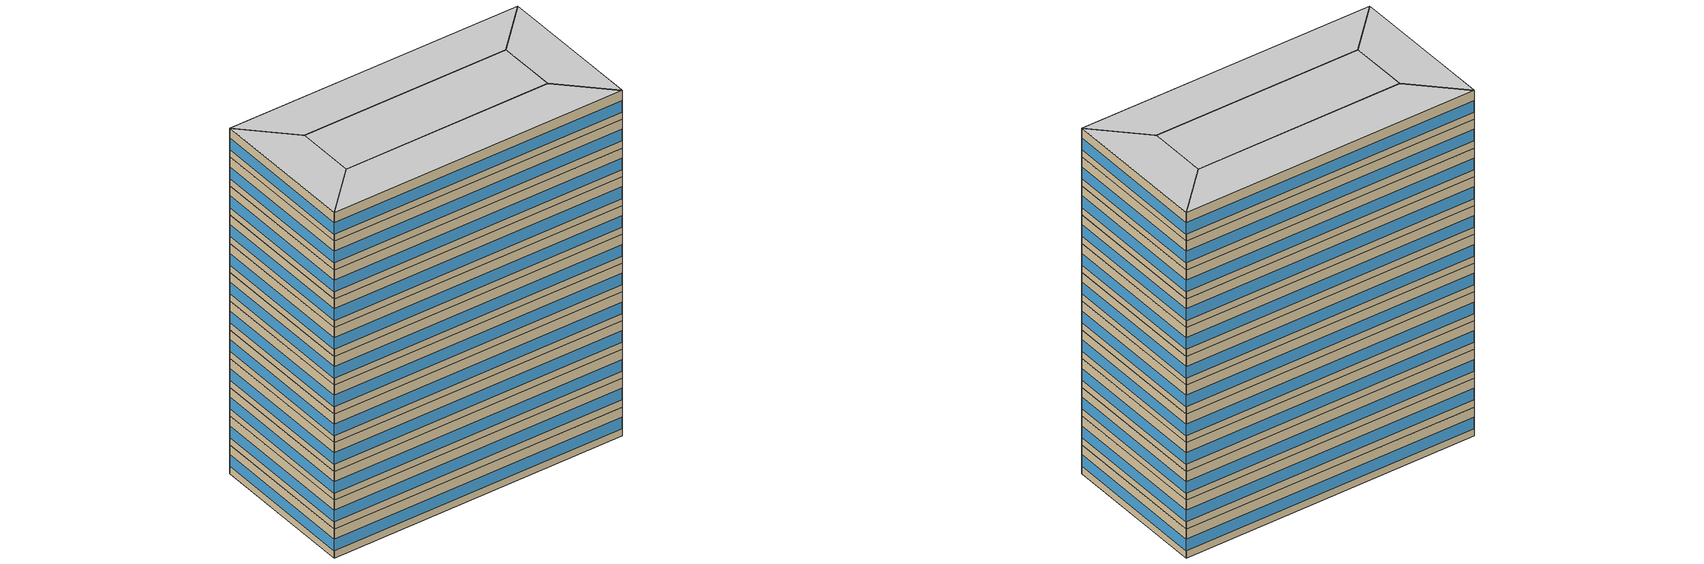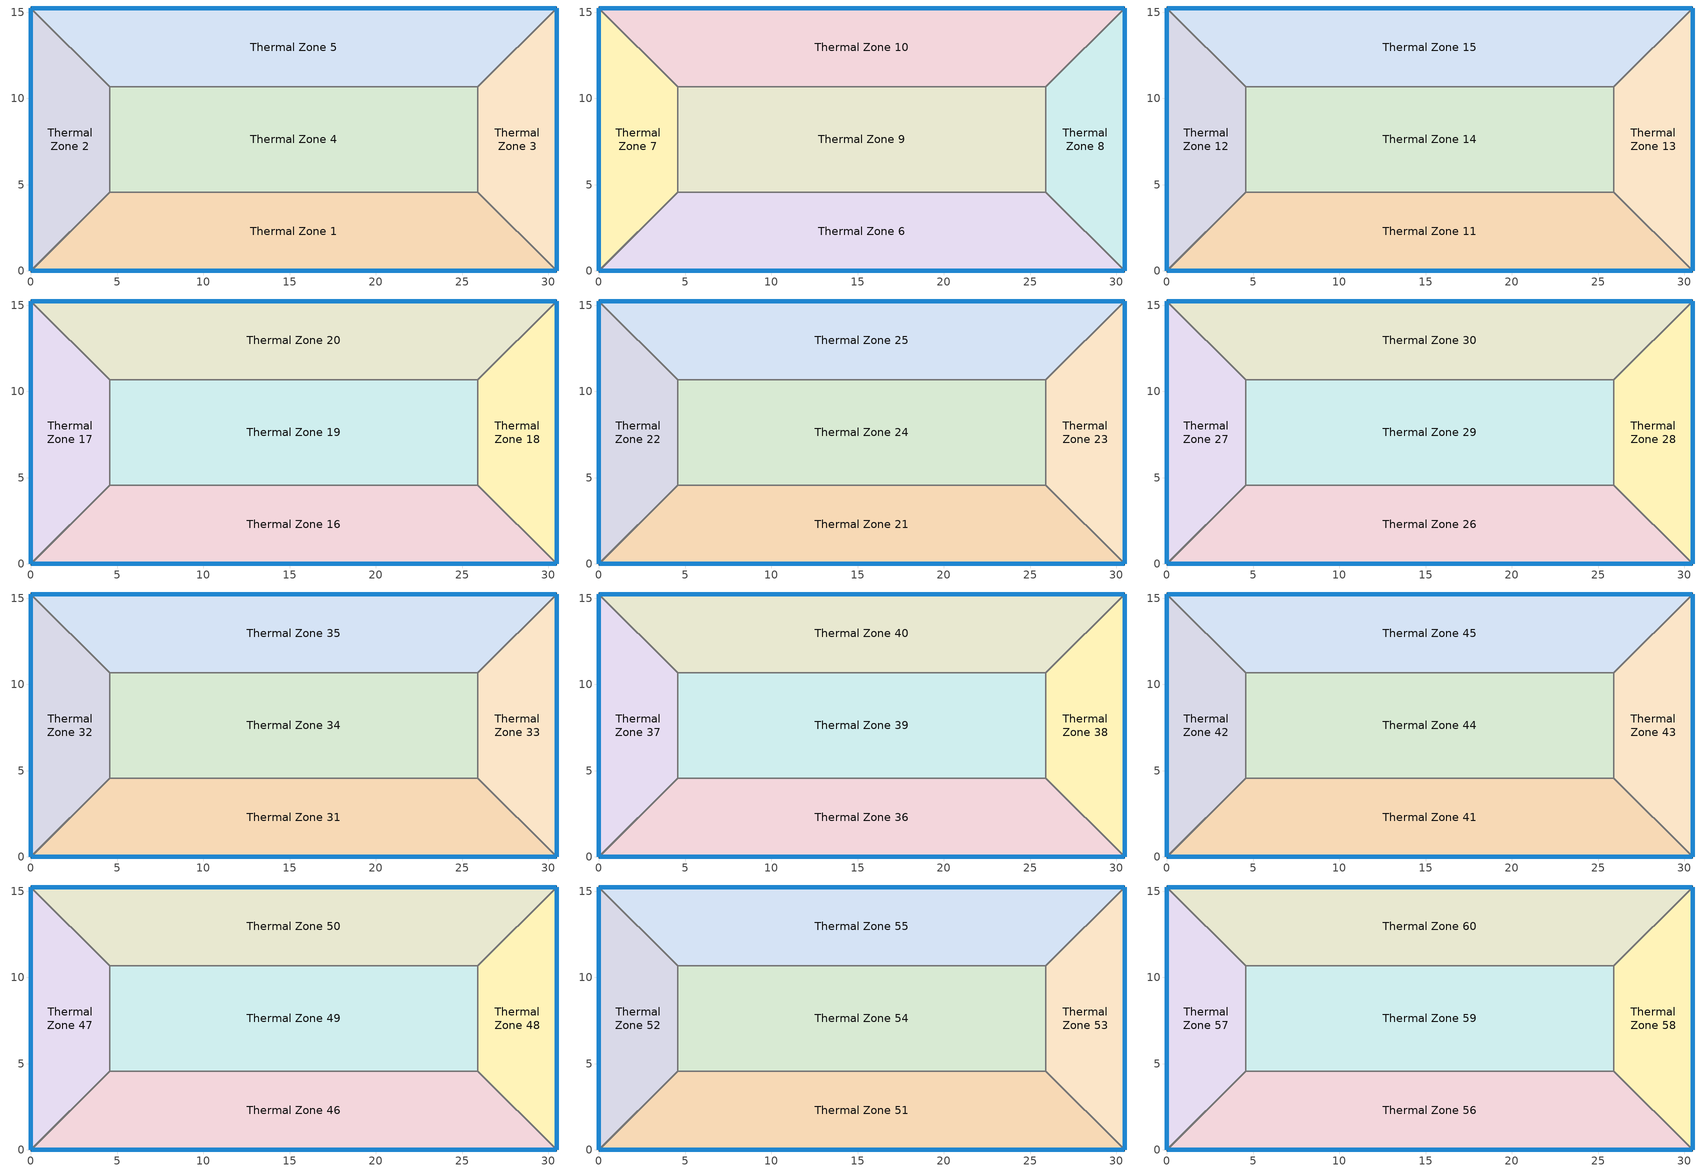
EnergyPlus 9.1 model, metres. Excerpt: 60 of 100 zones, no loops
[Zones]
Thermal Zone 1
 floor ground (ExtSlabCarpet 4in ClimateZone 1-8): 25.91,4.57 30.48,0 0,0 4.57,4.57 z0
 wall outside (ASHRAE 90.1-2010 ExtWall Mass ClimateZone 5): 0,0 30.48,0 z0:3.05
 wall to Thermal Zone 2 (Interior Wall): 4.57,4.57 0,0 z0:3.05
 wall to Thermal Zone 4 (Interior Wall): 25.91,4.57 4.57,4.57 z0:3.05
 wall to Thermal Zone 3 (Interior Wall): 30.48,0 25.91,4.57 z0:3.05
 window (ASHRAE 90.1-2010 ExtWindow Metal ClimateZone 4-6): 0.03,0 30.45,0 z0.76:1.98
Thermal Zone 2
 floor ground (ExtSlabCarpet 4in ClimateZone 1-8): 0,15.24 4.57,10.67 4.57,4.57 0,0 z0
 wall outside (ASHRAE 90.1-2010 ExtWall Mass ClimateZone 5): 0,15.24 0,0 z0:3.05
 wall to Thermal Zone 5 (Interior Wall): 4.57,10.67 0,15.24 z0:3.05
 wall to Thermal Zone 4 (Interior Wall): 4.57,4.57 4.57,10.67 z0:3.05
 window (ASHRAE 90.1-2010 ExtWindow Metal ClimateZone 4-6): 0,15.21 0,0.03 z0.76:1.98
Thermal Zone 3
 floor ground (ExtSlabCarpet 4in ClimateZone 1-8): 30.48,15.24 30.48,0 25.91,4.57 25.91,10.67 z0
 wall outside (ASHRAE 90.1-2010 ExtWall Mass ClimateZone 5): 30.48,0 30.48,15.24 z0:3.05
 wall to Thermal Zone 4 (Interior Wall): 25.91,10.67 25.91,4.57 z0:3.05
 wall to Thermal Zone 5 (Interior Wall): 30.48,15.24 25.91,10.67 z0:3.05
 window (ASHRAE 90.1-2010 ExtWindow Metal ClimateZone 4-6): 30.48,0.03 30.48,15.21 z0.76:1.98
Thermal Zone 4
 floor ground (ExtSlabCarpet 4in ClimateZone 1-8): 25.91,10.67 25.91,4.57 4.57,4.57 4.57,10.67 z0
 wall to Thermal Zone 5 (Interior Wall): 25.91,10.67 4.57,10.67 z0:3.05
Thermal Zone 5
 floor ground (ExtSlabCarpet 4in ClimateZone 1-8): 30.48,15.24 25.91,10.67 4.57,10.67 0,15.24 z0
 wall outside (ASHRAE 90.1-2010 ExtWall Mass ClimateZone 5): 30.48,15.24 0,15.24 z0:3.05
 window (ASHRAE 90.1-2010 ExtWindow Metal ClimateZone 4-6): 30.45,15.24 0.03,15.24 z0.76:1.98
Thermal Zone 10
 floor to Thermal Zone 5 (Interior Floor): 30.48,15.24 25.91,10.67 4.57,10.67 0,15.24 z3.05
 wall outside (ASHRAE 90.1-2010 ExtWall Mass ClimateZone 5): 30.48,15.24 0,15.24 z3.05:6.1
 wall to Thermal Zone 8 (Interior Wall): 25.91,10.67 30.48,15.24 z3.05:6.1
 wall to Thermal Zone 9 (Interior Wall): 4.57,10.67 25.91,10.67 z3.05:6.1
 wall to Thermal Zone 7 (Interior Wall): 0,15.24 4.57,10.67 z3.05:6.1
 window (ASHRAE 90.1-2010 ExtWindow Metal ClimateZone 4-6): 30.45,15.24 0.03,15.24 z3.81:5.03
Thermal Zone 6
 floor to Thermal Zone 1 (Interior Floor): 25.91,4.57 30.48,0 0,0 4.57,4.57 z3.05
 wall outside (ASHRAE 90.1-2010 ExtWall Mass ClimateZone 5): 0,0 30.48,0 z3.05:6.1
 wall to Thermal Zone 7 (Interior Wall): 4.57,4.57 0,0 z3.05:6.1
 wall to Thermal Zone 9 (Interior Wall): 25.91,4.57 4.57,4.57 z3.05:6.1
 wall to Thermal Zone 8 (Interior Wall): 30.48,0 25.91,4.57 z3.05:6.1
 window (ASHRAE 90.1-2010 ExtWindow Metal ClimateZone 4-6): 0.03,0 30.45,0 z3.81:5.03
Thermal Zone 7
 floor to Thermal Zone 2 (Interior Floor): 0,15.24 4.57,10.67 4.57,4.57 0,0 z3.05
 wall outside (ASHRAE 90.1-2010 ExtWall Mass ClimateZone 5): 0,15.24 0,0 z3.05:6.1
 wall to Thermal Zone 9 (Interior Wall): 4.57,4.57 4.57,10.67 z3.05:6.1
 window (ASHRAE 90.1-2010 ExtWindow Metal ClimateZone 4-6): 0,15.21 0,0.03 z3.81:5.03
Thermal Zone 8
 floor to Thermal Zone 3 (Interior Floor): 30.48,15.24 30.48,0 25.91,4.57 25.91,10.67 z3.05
 wall outside (ASHRAE 90.1-2010 ExtWall Mass ClimateZone 5): 30.48,0 30.48,15.24 z3.05:6.1
 wall to Thermal Zone 9 (Interior Wall): 25.91,10.67 25.91,4.57 z3.05:6.1
 window (ASHRAE 90.1-2010 ExtWindow Metal ClimateZone 4-6): 30.48,0.03 30.48,15.21 z3.81:5.03
Thermal Zone 9
 floor to Thermal Zone 4 (Interior Floor): 25.91,10.67 25.91,4.57 4.57,4.57 4.57,10.67 z3.05
Thermal Zone 11
 floor to Thermal Zone 6 (Interior Floor): 25.91,4.57 30.48,0 0,0 4.57,4.57 z6.1
 wall outside (ASHRAE 90.1-2010 ExtWall Mass ClimateZone 5): 0,0 30.48,0 z6.1:9.14
 wall to Thermal Zone 12 (Interior Wall): 4.57,4.57 0,0 z6.1:9.14
 wall to Thermal Zone 14 (Interior Wall): 25.91,4.57 4.57,4.57 z6.1:9.14
 wall to Thermal Zone 13 (Interior Wall): 30.48,0 25.91,4.57 z6.1:9.14
 window (ASHRAE 90.1-2010 ExtWindow Metal ClimateZone 4-6): 0.03,0 30.45,0 z6.86:8.08
Thermal Zone 12
 floor to Thermal Zone 7 (Interior Floor): 0,15.24 4.57,10.67 4.57,4.57 0,0 z6.1
 wall outside (ASHRAE 90.1-2010 ExtWall Mass ClimateZone 5): 0,15.24 0,0 z6.1:9.14
 wall to Thermal Zone 14 (Interior Wall): 4.57,4.57 4.57,10.67 z6.1:9.14
 wall to Thermal Zone 15 (Interior Wall): 4.57,10.67 0,15.24 z6.1:9.14
 window (ASHRAE 90.1-2010 ExtWindow Metal ClimateZone 4-6): 0,15.21 0,0.03 z6.86:8.08
Thermal Zone 13
 floor to Thermal Zone 8 (Interior Floor): 30.48,15.24 30.48,0 25.91,4.57 25.91,10.67 z6.1
 wall outside (ASHRAE 90.1-2010 ExtWall Mass ClimateZone 5): 30.48,0 30.48,15.24 z6.1:9.14
 wall to Thermal Zone 14 (Interior Wall): 25.91,10.67 25.91,4.57 z6.1:9.14
 wall to Thermal Zone 15 (Interior Wall): 30.48,15.24 25.91,10.67 z6.1:9.14
 window (ASHRAE 90.1-2010 ExtWindow Metal ClimateZone 4-6): 30.48,0.03 30.48,15.21 z6.86:8.08
Thermal Zone 14
 floor to Thermal Zone 9 (Interior Floor): 25.91,10.67 25.91,4.57 4.57,4.57 4.57,10.67 z6.1
 wall to Thermal Zone 15 (Interior Wall): 25.91,10.67 4.57,10.67 z6.1:9.14
Thermal Zone 15
 floor to Thermal Zone 10 (Interior Floor): 30.48,15.24 25.91,10.67 4.57,10.67 0,15.24 z6.1
 wall outside (ASHRAE 90.1-2010 ExtWall Mass ClimateZone 5): 30.48,15.24 0,15.24 z6.1:9.14
 window (ASHRAE 90.1-2010 ExtWindow Metal ClimateZone 4-6): 30.45,15.24 0.03,15.24 z6.86:8.08
Thermal Zone 16
 floor to Thermal Zone 11 (Interior Floor): 25.91,4.57 30.48,0 0,0 4.57,4.57 z9.14
 wall outside (ASHRAE 90.1-2010 ExtWall Mass ClimateZone 5): 0,0 30.48,0 z9.14:12.19
 wall to Thermal Zone 17 (Interior Wall): 4.57,4.57 0,0 z9.14:12.19
 wall to Thermal Zone 19 (Interior Wall): 25.91,4.57 4.57,4.57 z9.14:12.19
 wall to Thermal Zone 18 (Interior Wall): 30.48,0 25.91,4.57 z9.14:12.19
 window (ASHRAE 90.1-2010 ExtWindow Metal ClimateZone 4-6): 0.03,0 30.45,0 z9.9:11.13
Thermal Zone 17
 floor to Thermal Zone 12 (Interior Floor): 0,15.24 4.57,10.67 4.57,4.57 0,0 z9.14
 wall outside (ASHRAE 90.1-2010 ExtWall Mass ClimateZone 5): 0,15.24 0,0 z9.14:12.19
 wall to Thermal Zone 20 (Interior Wall): 4.57,10.67 0,15.24 z9.14:12.19
 wall to Thermal Zone 19 (Interior Wall): 4.57,4.57 4.57,10.67 z9.14:12.19
 window (ASHRAE 90.1-2010 ExtWindow Metal ClimateZone 4-6): 0,15.21 0,0.03 z9.9:11.13
Thermal Zone 18
 floor to Thermal Zone 13 (Interior Floor): 30.48,15.24 30.48,0 25.91,4.57 25.91,10.67 z9.14
 wall outside (ASHRAE 90.1-2010 ExtWall Mass ClimateZone 5): 30.48,0 30.48,15.24 z9.14:12.19
 wall to Thermal Zone 19 (Interior Wall): 25.91,10.67 25.91,4.57 z9.14:12.19
 wall to Thermal Zone 20 (Interior Wall): 30.48,15.24 25.91,10.67 z9.14:12.19
 window (ASHRAE 90.1-2010 ExtWindow Metal ClimateZone 4-6): 30.48,0.03 30.48,15.21 z9.9:11.13
Thermal Zone 19
 floor to Thermal Zone 14 (Interior Floor): 25.91,10.67 25.91,4.57 4.57,4.57 4.57,10.67 z9.14
 wall to Thermal Zone 20 (Interior Wall): 25.91,10.67 4.57,10.67 z9.14:12.19
Thermal Zone 20
 floor to Thermal Zone 15 (Interior Floor): 30.48,15.24 25.91,10.67 4.57,10.67 0,15.24 z9.14
 wall outside (ASHRAE 90.1-2010 ExtWall Mass ClimateZone 5): 30.48,15.24 0,15.24 z9.14:12.19
 window (ASHRAE 90.1-2010 ExtWindow Metal ClimateZone 4-6): 30.45,15.24 0.03,15.24 z9.9:11.13
Thermal Zone 21
 floor to Thermal Zone 16 (Interior Floor): 25.91,4.57 30.48,0 0,0 4.57,4.57 z12.19
 wall outside (ASHRAE 90.1-2010 ExtWall Mass ClimateZone 5): 0,0 30.48,0 z12.19:15.24
 wall to Thermal Zone 22 (Interior Wall): 4.57,4.57 0,0 z12.19:15.24
 wall to Thermal Zone 24 (Interior Wall): 25.91,4.57 4.57,4.57 z12.19:15.24
 wall to Thermal Zone 23 (Interior Wall): 30.48,0 25.91,4.57 z12.19:15.24
 window (ASHRAE 90.1-2010 ExtWindow Metal ClimateZone 4-6): 0.03,0 30.45,0 z12.95:14.17
Thermal Zone 22
 floor to Thermal Zone 17 (Interior Floor): 0,15.24 4.57,10.67 4.57,4.57 0,0 z12.19
 wall outside (ASHRAE 90.1-2010 ExtWall Mass ClimateZone 5): 0,15.24 0,0 z12.19:15.24
 wall to Thermal Zone 24 (Interior Wall): 4.57,4.57 4.57,10.67 z12.19:15.24
 wall to Thermal Zone 25 (Interior Wall): 4.57,10.67 0,15.24 z12.19:15.24
 window (ASHRAE 90.1-2010 ExtWindow Metal ClimateZone 4-6): 0,15.21 0,0.03 z12.95:14.18
Thermal Zone 23
 floor to Thermal Zone 18 (Interior Floor): 30.48,15.24 30.48,0 25.91,4.57 25.91,10.67 z12.19
 wall outside (ASHRAE 90.1-2010 ExtWall Mass ClimateZone 5): 30.48,0 30.48,15.24 z12.19:15.24
 wall to Thermal Zone 24 (Interior Wall): 25.91,10.67 25.91,4.57 z12.19:15.24
 wall to Thermal Zone 25 (Interior Wall): 30.48,15.24 25.91,10.67 z12.19:15.24
 window (ASHRAE 90.1-2010 ExtWindow Metal ClimateZone 4-6): 30.48,0.03 30.48,15.21 z12.95:14.18
Thermal Zone 24
 floor to Thermal Zone 19 (Interior Floor): 25.91,10.67 25.91,4.57 4.57,4.57 4.57,10.67 z12.19
 wall to Thermal Zone 25 (Interior Wall): 25.91,10.67 4.57,10.67 z12.19:15.24
Thermal Zone 25
 floor to Thermal Zone 20 (Interior Floor): 30.48,15.24 25.91,10.67 4.57,10.67 0,15.24 z12.19
 wall outside (ASHRAE 90.1-2010 ExtWall Mass ClimateZone 5): 30.48,15.24 0,15.24 z12.19:15.24
 window (ASHRAE 90.1-2010 ExtWindow Metal ClimateZone 4-6): 30.45,15.24 0.03,15.24 z12.95:14.17
Thermal Zone 26
 floor to Thermal Zone 21 (Interior Floor): 25.91,4.57 30.48,0 0,0 4.57,4.57 z15.24
 wall outside (ASHRAE 90.1-2010 ExtWall Mass ClimateZone 5): 0,0 30.48,0 z15.24:18.29
 wall to Thermal Zone 27 (Interior Wall): 4.57,4.57 0,0 z15.24:18.29
 wall to Thermal Zone 29 (Interior Wall): 25.91,4.57 4.57,4.57 z15.24:18.29
 wall to Thermal Zone 28 (Interior Wall): 30.48,0 25.91,4.57 z15.24:18.29
 window (ASHRAE 90.1-2010 ExtWindow Metal ClimateZone 4-6): 0.03,0 30.45,0 z16:17.22
Thermal Zone 27
 floor to Thermal Zone 22 (Interior Floor): 0,15.24 4.57,10.67 4.57,4.57 0,0 z15.24
 wall outside (ASHRAE 90.1-2010 ExtWall Mass ClimateZone 5): 0,15.24 0,0 z15.24:18.29
 wall to Thermal Zone 29 (Interior Wall): 4.57,4.57 4.57,10.67 z15.24:18.29
 wall to Thermal Zone 30 (Interior Wall): 4.57,10.67 0,15.24 z15.24:18.29
 window (ASHRAE 90.1-2010 ExtWindow Metal ClimateZone 4-6): 0,15.21 0,0.03 z16:17.22
Thermal Zone 28
 floor to Thermal Zone 23 (Interior Floor): 30.48,15.24 30.48,0 25.91,4.57 25.91,10.67 z15.24
 wall outside (ASHRAE 90.1-2010 ExtWall Mass ClimateZone 5): 30.48,0 30.48,15.24 z15.24:18.29
 wall to Thermal Zone 29 (Interior Wall): 25.91,10.67 25.91,4.57 z15.24:18.29
 wall to Thermal Zone 30 (Interior Wall): 30.48,15.24 25.91,10.67 z15.24:18.29
 window (ASHRAE 90.1-2010 ExtWindow Metal ClimateZone 4-6): 30.48,0.03 30.48,15.21 z16:17.22
Thermal Zone 29
 floor to Thermal Zone 24 (Interior Floor): 25.91,10.67 25.91,4.57 4.57,4.57 4.57,10.67 z15.24
 wall to Thermal Zone 30 (Interior Wall): 25.91,10.67 4.57,10.67 z15.24:18.29
Thermal Zone 30
 floor to Thermal Zone 25 (Interior Floor): 30.48,15.24 25.91,10.67 4.57,10.67 0,15.24 z15.24
 wall outside (ASHRAE 90.1-2010 ExtWall Mass ClimateZone 5): 30.48,15.24 0,15.24 z15.24:18.29
 window (ASHRAE 90.1-2010 ExtWindow Metal ClimateZone 4-6): 30.45,15.24 0.03,15.24 z16:17.22
Thermal Zone 31
 floor to Thermal Zone 26 (Interior Floor): 25.91,4.57 30.48,0 0,0 4.57,4.57 z18.29
 wall outside (ASHRAE 90.1-2010 ExtWall Mass ClimateZone 5): 0,0 30.48,0 z18.29:21.34
 wall to Thermal Zone 32 (Interior Wall): 4.57,4.57 0,0 z18.29:21.34
 wall to Thermal Zone 34 (Interior Wall): 25.91,4.57 4.57,4.57 z18.29:21.34
 wall to Thermal Zone 33 (Interior Wall): 30.48,0 25.91,4.57 z18.29:21.34
 window (ASHRAE 90.1-2010 ExtWindow Metal ClimateZone 4-6): 0.03,0 30.45,0 z19.05:20.27
Thermal Zone 32
 floor to Thermal Zone 27 (Interior Floor): 0,15.24 4.57,10.67 4.57,4.57 0,0 z18.29
 wall outside (ASHRAE 90.1-2010 ExtWall Mass ClimateZone 5): 0,15.24 0,0 z18.29:21.34
 wall to Thermal Zone 34 (Interior Wall): 4.57,4.57 4.57,10.67 z18.29:21.34
 wall to Thermal Zone 35 (Interior Wall): 4.57,10.67 0,15.24 z18.29:21.34
 window (ASHRAE 90.1-2010 ExtWindow Metal ClimateZone 4-6): 0,15.21 0,0.03 z19.05:20.27
Thermal Zone 33
 floor to Thermal Zone 28 (Interior Floor): 30.48,15.24 30.48,0 25.91,4.57 25.91,10.67 z18.29
 wall outside (ASHRAE 90.1-2010 ExtWall Mass ClimateZone 5): 30.48,0 30.48,15.24 z18.29:21.34
 wall to Thermal Zone 34 (Interior Wall): 25.91,10.67 25.91,4.57 z18.29:21.34
 wall to Thermal Zone 35 (Interior Wall): 30.48,15.24 25.91,10.67 z18.29:21.34
 window (ASHRAE 90.1-2010 ExtWindow Metal ClimateZone 4-6): 30.48,0.03 30.48,15.21 z19.05:20.27
Thermal Zone 34
 floor to Thermal Zone 29 (Interior Floor): 25.91,10.67 25.91,4.57 4.57,4.57 4.57,10.67 z18.29
 wall to Thermal Zone 35 (Interior Wall): 25.91,10.67 4.57,10.67 z18.29:21.34
Thermal Zone 35
 floor to Thermal Zone 30 (Interior Floor): 30.48,15.24 25.91,10.67 4.57,10.67 0,15.24 z18.29
 wall outside (ASHRAE 90.1-2010 ExtWall Mass ClimateZone 5): 30.48,15.24 0,15.24 z18.29:21.34
 window (ASHRAE 90.1-2010 ExtWindow Metal ClimateZone 4-6): 30.45,15.24 0.03,15.24 z19.05:20.27
Thermal Zone 36
 floor to Thermal Zone 31 (Interior Floor): 25.91,4.57 30.48,0 0,0 4.57,4.57 z21.34
 wall outside (ASHRAE 90.1-2010 ExtWall Mass ClimateZone 5): 0,0 30.48,0 z21.34:24.38
 wall to Thermal Zone 37 (Interior Wall): 4.57,4.57 0,0 z21.34:24.38
 wall to Thermal Zone 39 (Interior Wall): 25.91,4.57 4.57,4.57 z21.34:24.38
 wall to Thermal Zone 38 (Interior Wall): 30.48,0 25.91,4.57 z21.34:24.38
 window (ASHRAE 90.1-2010 ExtWindow Metal ClimateZone 4-6): 0.03,0 30.45,0 z22.1:23.32
Thermal Zone 37
 floor to Thermal Zone 32 (Interior Floor): 0,15.24 4.57,10.67 4.57,4.57 0,0 z21.34
 wall outside (ASHRAE 90.1-2010 ExtWall Mass ClimateZone 5): 0,15.24 0,0 z21.34:24.38
 wall to Thermal Zone 39 (Interior Wall): 4.57,4.57 4.57,10.67 z21.34:24.38
 wall to Thermal Zone 40 (Interior Wall): 4.57,10.67 0,15.24 z21.34:24.38
 window (ASHRAE 90.1-2010 ExtWindow Metal ClimateZone 4-6): 0,15.21 0,0.03 z22.1:23.32
Thermal Zone 38
 floor to Thermal Zone 33 (Interior Floor): 30.48,15.24 30.48,0 25.91,4.57 25.91,10.67 z21.34
 wall outside (ASHRAE 90.1-2010 ExtWall Mass ClimateZone 5): 30.48,0 30.48,15.24 z21.34:24.38
 wall to Thermal Zone 39 (Interior Wall): 25.91,10.67 25.91,4.57 z21.34:24.38
 wall to Thermal Zone 40 (Interior Wall): 30.48,15.24 25.91,10.67 z21.34:24.38
 window (ASHRAE 90.1-2010 ExtWindow Metal ClimateZone 4-6): 30.48,0.03 30.48,15.21 z22.1:23.32
Thermal Zone 39
 floor to Thermal Zone 34 (Interior Floor): 25.91,10.67 25.91,4.57 4.57,4.57 4.57,10.67 z21.34
 wall to Thermal Zone 40 (Interior Wall): 25.91,10.67 4.57,10.67 z21.34:24.38
Thermal Zone 40
 floor to Thermal Zone 35 (Interior Floor): 30.48,15.24 25.91,10.67 4.57,10.67 0,15.24 z21.34
 wall outside (ASHRAE 90.1-2010 ExtWall Mass ClimateZone 5): 30.48,15.24 0,15.24 z21.34:24.38
 window (ASHRAE 90.1-2010 ExtWindow Metal ClimateZone 4-6): 30.45,15.24 0.03,15.24 z22.1:23.32
Thermal Zone 41
 floor to Thermal Zone 36 (Interior Floor): 25.91,4.57 30.48,0 0,0 4.57,4.57 z24.38
 wall outside (ASHRAE 90.1-2010 ExtWall Mass ClimateZone 5): 0,0 30.48,0 z24.38:27.43
 wall to Thermal Zone 42 (Interior Wall): 4.57,4.57 0,0 z24.38:27.43
 wall to Thermal Zone 44 (Interior Wall): 25.91,4.57 4.57,4.57 z24.38:27.43
 wall to Thermal Zone 43 (Interior Wall): 30.48,0 25.91,4.57 z24.38:27.43
 window (ASHRAE 90.1-2010 ExtWindow Metal ClimateZone 4-6): 0.03,0 30.45,0 z25.14:26.37
Thermal Zone 42
 floor to Thermal Zone 37 (Interior Floor): 0,15.24 4.57,10.67 4.57,4.57 0,0 z24.38
 wall outside (ASHRAE 90.1-2010 ExtWall Mass ClimateZone 5): 0,15.24 0,0 z24.38:27.43
 wall to Thermal Zone 44 (Interior Wall): 4.57,4.57 4.57,10.67 z24.38:27.43
 wall to Thermal Zone 45 (Interior Wall): 4.57,10.67 0,15.24 z24.38:27.43
 window (ASHRAE 90.1-2010 ExtWindow Metal ClimateZone 4-6): 0,15.21 0,0.03 z25.14:26.37
Thermal Zone 43
 floor to Thermal Zone 38 (Interior Floor): 30.48,15.24 30.48,0 25.91,4.57 25.91,10.67 z24.38
 wall outside (ASHRAE 90.1-2010 ExtWall Mass ClimateZone 5): 30.48,0 30.48,15.24 z24.38:27.43
 wall to Thermal Zone 44 (Interior Wall): 25.91,10.67 25.91,4.57 z24.38:27.43
 wall to Thermal Zone 45 (Interior Wall): 30.48,15.24 25.91,10.67 z24.38:27.43
 window (ASHRAE 90.1-2010 ExtWindow Metal ClimateZone 4-6): 30.48,0.03 30.48,15.21 z25.14:26.37
Thermal Zone 44
 floor to Thermal Zone 39 (Interior Floor): 25.91,10.67 25.91,4.57 4.57,4.57 4.57,10.67 z24.38
 wall to Thermal Zone 45 (Interior Wall): 25.91,10.67 4.57,10.67 z24.38:27.43
Thermal Zone 45
 floor to Thermal Zone 40 (Interior Floor): 30.48,15.24 25.91,10.67 4.57,10.67 0,15.24 z24.38
 wall outside (ASHRAE 90.1-2010 ExtWall Mass ClimateZone 5): 30.48,15.24 0,15.24 z24.38:27.43
 window (ASHRAE 90.1-2010 ExtWindow Metal ClimateZone 4-6): 30.45,15.24 0.03,15.24 z25.14:26.37
Thermal Zone 46
 floor to Thermal Zone 41 (Interior Floor): 25.91,4.57 30.48,0 0,0 4.57,4.57 z27.43
 wall outside (ASHRAE 90.1-2010 ExtWall Mass ClimateZone 5): 0,0 30.48,0 z27.43:30.48
 wall to Thermal Zone 47 (Interior Wall): 4.57,4.57 0,0 z27.43:30.48
 wall to Thermal Zone 49 (Interior Wall): 25.91,4.57 4.57,4.57 z27.43:30.48
 wall to Thermal Zone 48 (Interior Wall): 30.48,0 25.91,4.57 z27.43:30.48
 window (ASHRAE 90.1-2010 ExtWindow Metal ClimateZone 4-6): 0.03,0 30.45,0 z28.19:29.41
Thermal Zone 47
 floor to Thermal Zone 42 (Interior Floor): 0,15.24 4.57,10.67 4.57,4.57 0,0 z27.43
 wall outside (ASHRAE 90.1-2010 ExtWall Mass ClimateZone 5): 0,15.24 0,0 z27.43:30.48
 wall to Thermal Zone 49 (Interior Wall): 4.57,4.57 4.57,10.67 z27.43:30.48
 wall to Thermal Zone 50 (Interior Wall): 4.57,10.67 0,15.24 z27.43:30.48
 window (ASHRAE 90.1-2010 ExtWindow Metal ClimateZone 4-6): 0,15.21 0,0.03 z28.19:29.42
Thermal Zone 48
 floor to Thermal Zone 43 (Interior Floor): 30.48,15.24 30.48,0 25.91,4.57 25.91,10.67 z27.43
 wall outside (ASHRAE 90.1-2010 ExtWall Mass ClimateZone 5): 30.48,0 30.48,15.24 z27.43:30.48
 wall to Thermal Zone 49 (Interior Wall): 25.91,10.67 25.91,4.57 z27.43:30.48
 wall to Thermal Zone 50 (Interior Wall): 30.48,15.24 25.91,10.67 z27.43:30.48
 window (ASHRAE 90.1-2010 ExtWindow Metal ClimateZone 4-6): 30.48,0.03 30.48,15.21 z28.19:29.42
Thermal Zone 49
 floor to Thermal Zone 44 (Interior Floor): 25.91,10.67 25.91,4.57 4.57,4.57 4.57,10.67 z27.43
 wall to Thermal Zone 50 (Interior Wall): 25.91,10.67 4.57,10.67 z27.43:30.48
Thermal Zone 50
 floor to Thermal Zone 45 (Interior Floor): 30.48,15.24 25.91,10.67 4.57,10.67 0,15.24 z27.43
 wall outside (ASHRAE 90.1-2010 ExtWall Mass ClimateZone 5): 30.48,15.24 0,15.24 z27.43:30.48
 window (ASHRAE 90.1-2010 ExtWindow Metal ClimateZone 4-6): 30.45,15.24 0.03,15.24 z28.19:29.41
Thermal Zone 51
 floor to Thermal Zone 46 (Interior Floor): 25.91,4.57 30.48,0 0,0 4.57,4.57 z30.48
 wall outside (ASHRAE 90.1-2010 ExtWall Mass ClimateZone 5): 0,0 30.48,0 z30.48:33.53
 wall to Thermal Zone 52 (Interior Wall): 4.57,4.57 0,0 z30.48:33.53
 wall to Thermal Zone 54 (Interior Wall): 25.91,4.57 4.57,4.57 z30.48:33.53
 wall to Thermal Zone 53 (Interior Wall): 30.48,0 25.91,4.57 z30.48:33.53
 window (ASHRAE 90.1-2010 ExtWindow Metal ClimateZone 4-6): 0.03,0 30.45,0 z31.24:32.46
Thermal Zone 52
 floor to Thermal Zone 47 (Interior Floor): 0,15.24 4.57,10.67 4.57,4.57 0,0 z30.48
 wall outside (ASHRAE 90.1-2010 ExtWall Mass ClimateZone 5): 0,15.24 0,0 z30.48:33.53
 wall to Thermal Zone 54 (Interior Wall): 4.57,4.57 4.57,10.67 z30.48:33.53
 wall to Thermal Zone 55 (Interior Wall): 4.57,10.67 0,15.24 z30.48:33.53
 window (ASHRAE 90.1-2010 ExtWindow Metal ClimateZone 4-6): 0,15.21 0,0.03 z31.24:32.46
Thermal Zone 53
 floor to Thermal Zone 48 (Interior Floor): 30.48,15.24 30.48,0 25.91,4.57 25.91,10.67 z30.48
 wall outside (ASHRAE 90.1-2010 ExtWall Mass ClimateZone 5): 30.48,0 30.48,15.24 z30.48:33.53
 wall to Thermal Zone 54 (Interior Wall): 25.91,10.67 25.91,4.57 z30.48:33.53
 wall to Thermal Zone 55 (Interior Wall): 30.48,15.24 25.91,10.67 z30.48:33.53
 window (ASHRAE 90.1-2010 ExtWindow Metal ClimateZone 4-6): 30.48,0.03 30.48,15.21 z31.24:32.46
Thermal Zone 54
 floor to Thermal Zone 49 (Interior Floor): 25.91,10.67 25.91,4.57 4.57,4.57 4.57,10.67 z30.48
 wall to Thermal Zone 55 (Interior Wall): 25.91,10.67 4.57,10.67 z30.48:33.53
Thermal Zone 55
 floor to Thermal Zone 50 (Interior Floor): 30.48,15.24 25.91,10.67 4.57,10.67 0,15.24 z30.48
 wall outside (ASHRAE 90.1-2010 ExtWall Mass ClimateZone 5): 30.48,15.24 0,15.24 z30.48:33.53
 window (ASHRAE 90.1-2010 ExtWindow Metal ClimateZone 4-6): 30.45,15.24 0.03,15.24 z31.24:32.46
Thermal Zone 56
 floor to Thermal Zone 51 (Interior Floor): 25.91,4.57 30.48,0 0,0 4.57,4.57 z33.53
 wall outside (ASHRAE 90.1-2010 ExtWall Mass ClimateZone 5): 0,0 30.48,0 z33.53:36.58
 wall to Thermal Zone 57 (Interior Wall): 4.57,4.57 0,0 z33.53:36.58
 wall to Thermal Zone 59 (Interior Wall): 25.91,4.57 4.57,4.57 z33.53:36.58
 wall to Thermal Zone 58 (Interior Wall): 30.48,0 25.91,4.57 z33.53:36.58
 window (ASHRAE 90.1-2010 ExtWindow Metal ClimateZone 4-6): 0.03,0 30.45,0 z34.29:35.51
 ceiling to Thermal Zone 61 (Interior Ceiling): 30.48,0 25.91,4.57 4.57,4.57 0,0 z36.58
Thermal Zone 57
 floor to Thermal Zone 52 (Interior Floor): 0,15.24 4.57,10.67 4.57,4.57 0,0 z33.53
 wall outside (ASHRAE 90.1-2010 ExtWall Mass ClimateZone 5): 0,15.24 0,0 z33.53:36.58
 wall to Thermal Zone 59 (Interior Wall): 4.57,4.57 4.57,10.67 z33.53:36.58
 wall to Thermal Zone 60 (Interior Wall): 4.57,10.67 0,15.24 z33.53:36.58
 window (ASHRAE 90.1-2010 ExtWindow Metal ClimateZone 4-6): 0,15.21 0,0.03 z34.29:35.51
 ceiling to Thermal Zone 62 (Interior Ceiling): 0,0 4.57,4.57 4.57,10.67 0,15.24 z36.58
Thermal Zone 58
 floor to Thermal Zone 53 (Interior Floor): 30.48,15.24 30.48,0 25.91,4.57 25.91,10.67 z33.53
 wall outside (ASHRAE 90.1-2010 ExtWall Mass ClimateZone 5): 30.48,0 30.48,15.24 z33.53:36.58
 wall to Thermal Zone 59 (Interior Wall): 25.91,10.67 25.91,4.57 z33.53:36.58
 wall to Thermal Zone 60 (Interior Wall): 30.48,15.24 25.91,10.67 z33.53:36.58
 window (ASHRAE 90.1-2010 ExtWindow Metal ClimateZone 4-6): 30.48,0.03 30.48,15.21 z34.29:35.51
 ceiling to Thermal Zone 63 (Interior Ceiling): 30.48,0 30.48,15.24 25.91,10.67 25.91,4.57 z36.58
Thermal Zone 59
 floor to Thermal Zone 54 (Interior Floor): 25.91,10.67 25.91,4.57 4.57,4.57 4.57,10.67 z33.53
 wall to Thermal Zone 60 (Interior Wall): 25.91,10.67 4.57,10.67 z33.53:36.58
 ceiling to Thermal Zone 64 (Interior Ceiling): 25.91,4.57 25.91,10.67 4.57,10.67 4.57,4.57 z36.58
Thermal Zone 60
 floor to Thermal Zone 55 (Interior Floor): 30.48,15.24 25.91,10.67 4.57,10.67 0,15.24 z33.53
 wall outside (ASHRAE 90.1-2010 ExtWall Mass ClimateZone 5): 30.48,15.24 0,15.24 z33.53:36.58
 window (ASHRAE 90.1-2010 ExtWindow Metal ClimateZone 4-6): 30.45,15.24 0.03,15.24 z34.29:35.51
 ceiling to Thermal Zone 65 (Interior Ceiling): 25.91,10.67 30.48,15.24 0,15.24 4.57,10.67 z36.58
[Building]
Building 1
[Site:Location]
Chicago Ohare Intl Ap: Latitude {deg}=41.98; Longitude {deg}=-87.92; Time Zone {hr}=-6; Elevation {m}=201
[SizingPeriod:DesignDay] Day of Month=21; Dry-Bulb Temperature Range Modifier Type=DefaultMultipliers; Humidity Condition Type=Wetbulb; Barometric Pressure {Pa}=98934; Rain Indicator=No; Snow Indicator=No; Daylight Saving Time Indicator=No
Name | Month | Day Type | Maximum Dry-Bulb Temperature {C} | Daily Dry-Bulb Temperature Range {deltaC} | Wetbulb or DewPoint at Maximum Dry-Bulb {C} | Wind Speed {m/s} | Wind Direction {deg} | Solar Model Indicator | ASHRAE Clear Sky Optical Depth for Beam Irradiance (taub) | ASHRAE Clear Sky Optical Depth for Diffuse Irradiance (taud) | Sky Clearness
Chicago Ohare Intl Ap Ann Clg .4% Condns DB=>MWB | 7 | SummerDesignDay | 33.3 | 10.5 | 23.7 | 5.2 | 230 | ASHRAETau | 0.455 | 2.05
Chicago Ohare Intl Ap Ann Htg 99.6% Condns DB | 1 | WinterDesignDay | -20 | 0 | -20 | 4.9 | 270 | ASHRAEClearSky |  |  | 0
[Material] Thermal Absorptance=0.9
Name | Roughness | Thickness {m} | Conductivity {W/m-K} | Density {kg/m3} | Specific Heat {J/kg-K} | Solar Absorptance | Visible Absorptance
1/2IN Gypsum | Smooth | 0.0127 | 0.16 | 784.9 | 830 | 0.4 | 0.4
1IN Stucco | Smooth | 0.0253 | 0.6918 | 1858 | 837 | 0.92 | 0.92
8IN CONCRETE HW RefBldg | Rough | 0.2032 | 1.311 | 2240 | 836.8 | 0.7 | 0.7
F16 Acoustic tile | MediumSmooth | 0.0191 | 0.06 | 368 | 590 | 0.3 | 0.3
G01a 19mm gypsum board | MediumSmooth | 0.019 | 0.16 | 800 | 1090 | 0.4 | 0.4
M11 100mm lightweight concrete | MediumRough | 0.1016 | 0.53 | 1280 | 840 | 0.5 | 0.5
Mass Wall Insulation R-8.72 IP | MediumRough | 0.075271 | 0.049 | 265 | 836.8 | 0.7 | 0.7
MAT-CC05 4 HW CONCRETE | Rough | 0.1016 | 1.311 | 2240 | 836.8 | 0.85 | 0.85
[Material:AirGap]
Name | Thermal Resistance {m2-K/W}
F04 Wall air space resistance | 0.15
F05 Ceiling air space resistance | 0.18
[Material:NoMass]
CP02 CARPET PAD: Roughness=Smooth; Thermal Resistance {m2-K/W}=0.1; Thermal Absorptance=0.9; Solar Absorptance=0.8; Visible Absorptance=0.8
[WindowMaterial:SimpleGlazingSystem]
Fixed Window 3.12/0.40/0.31: U-Factor {W/m2-K}=3.12304; Solar Heat Gain Coefficient=0.4; Visible Transmittance=0.31
[Construction]
ASHRAE 90.1-2010 ExtWall Mass ClimateZone 5: 1IN Stucco, 8IN CONCRETE HW RefBldg, Mass Wall Insulation R-8.72 IP, 1/2IN Gypsum
ASHRAE 90.1-2010 ExtWindow Metal ClimateZone 4-6: Fixed Window 3.12/0.40/0.31
ExtSlabCarpet 4in ClimateZone 1-8: MAT-CC05 4 HW CONCRETE, CP02 CARPET PAD
Interior Ceiling: M11 100mm lightweight concrete, F05 Ceiling air space resistance, F16 Acoustic tile
Interior Floor: F16 Acoustic tile, F05 Ceiling air space resistance, M11 100mm lightweight concrete
Interior Wall: G01a 19mm gypsum board, F04 Wall air space resistance, G01a 19mm gypsum board
[Zone]
Thermal Zone 1; Thermal Zone 10; Thermal Zone 11; Thermal Zone 12; Thermal Zone 13; Thermal Zone 14; Thermal Zone 15; Thermal Zone 16; Thermal Zone 17; Thermal Zone 18; Thermal Zone 19; Thermal Zone 2; Thermal Zone 20; Thermal Zone 21; Thermal Zone 22; Thermal Zone 23; Thermal Zone 24; Thermal Zone 25; Thermal Zone 26; Thermal Zone 27; Thermal Zone 28; Thermal Zone 29; Thermal Zone 3; Thermal Zone 30; Thermal Zone 31; Thermal Zone 32; Thermal Zone 33; Thermal Zone 34; Thermal Zone 35; Thermal Zone 36; Thermal Zone 37; Thermal Zone 38; Thermal Zone 39; Thermal Zone 4; Thermal Zone 40; Thermal Zone 41; Thermal Zone 42; Thermal Zone 43; Thermal Zone 44; Thermal Zone 45; Thermal Zone 46; Thermal Zone 47; Thermal Zone 48; Thermal Zone 49; Thermal Zone 5; Thermal Zone 50; Thermal Zone 51; Thermal Zone 52; Thermal Zone 53; Thermal Zone 54; Thermal Zone 55; Thermal Zone 56; Thermal Zone 57; Thermal Zone 58; Thermal Zone 59; Thermal Zone 6; Thermal Zone 60; Thermal Zone 7; Thermal Zone 8; Thermal Zone 9
[AvailabilityManager:Scheduled] Schedule=Always On Discrete
Thermal Zone 1 AirLoop Availability Manager; Air Loop HVAC Outdoor Air System 84 Availability Manager; Thermal Zone 10 AirLoop Availability Manager; Air Loop HVAC Outdoor Air System 87 Availability Manager; Thermal Zone 100 AirLoop Availability Manager; Air Loop HVAC Outdoor Air System 1 Availability Manager; Thermal Zone 11 AirLoop Availability Manager; Air Loop HVAC Outdoor Air System 91 Availability Manager; Thermal Zone 12 AirLoop Availability Manager; Air Loop HVAC Outdoor Air System 33 Availability Manager; Thermal Zone 13 AirLoop Availability Manager; Air Loop HVAC Outdoor Air System 85 Availability Manager; Thermal Zone 14 AirLoop Availability Manager; Air Loop HVAC Outdoor Air System 81 Availability Manager; Thermal Zone 15 AirLoop Availability Manager; Air Loop HVAC Outdoor Air System 83 Availability Manager; Thermal Zone 16 AirLoop Availability Manager; Air Loop HVAC Outdoor Air System 97 Availability Manager; Thermal Zone 17 AirLoop Availability Manager; Air Loop HVAC Outdoor Air System 61 Availability Manager; Thermal Zone 18 AirLoop Availability Manager; Air Loop HVAC Outdoor Air System 64 Availability Manager; Thermal Zone 19 AirLoop Availability Manager; Air Loop HVAC Outdoor Air System 70 Availability Manager; Thermal Zone 2 AirLoop Availability Manager; Air Loop HVAC Outdoor Air System 100 Availability Manager; Thermal Zone 20 AirLoop Availability Manager; Air Loop HVAC Outdoor Air System 67 Availability Manager; Thermal Zone 21 AirLoop Availability Manager; Air Loop HVAC Outdoor Air System 45 Availability Manager; Thermal Zone 22 AirLoop Availability Manager; Air Loop HVAC Outdoor Air System 72 Availability Manager; Thermal Zone 23 AirLoop Availability Manager; Air Loop HVAC Outdoor Air System 71 Availability Manager; Thermal Zone 24 AirLoop Availability Manager; Air Loop HVAC Outdoor Air System 24 Availability Manager; Thermal Zone 25 AirLoop Availability Manager; Air Loop HVAC Outdoor Air System 66 Availability Manager; Thermal Zone 26 AirLoop Availability Manager; Air Loop HVAC Outdoor Air System 15 Availability Manager; Thermal Zone 27 AirLoop Availability Manager; Air Loop HVAC Outdoor Air System 90 Availability Manager; Thermal Zone 28 AirLoop Availability Manager; Air Loop HVAC Outdoor Air System 68 Availability Manager; Thermal Zone 29 AirLoop Availability Manager; Air Loop HVAC Outdoor Air System 63 Availability Manager; Thermal Zone 3 AirLoop Availability Manager; Air Loop HVAC Outdoor Air System 99 Availability Manager; Thermal Zone 30 AirLoop Availability Manager; Air Loop HVAC Outdoor Air System 59 Availability Manager; Thermal Zone 31 AirLoop Availability Manager; Air Loop HVAC Outdoor Air System 56 Availability Manager; Thermal Zone 32 AirLoop Availability Manager; Air Loop HVAC Outdoor Air System 92 Availability Manager; Thermal Zone 33 AirLoop Availability Manager; Air Loop HVAC Outdoor Air System 54 Availability Manager; Thermal Zone 34 AirLoop Availability Manager; Air Loop HVAC Outdoor Air System 52 Availability Manager; Thermal Zone 35 AirLoop Availability Manager; Air Loop HVAC Outdoor Air System 47 Availability Manager; Thermal Zone 36 AirLoop Availability Manager; Air Loop HVAC Outdoor Air System 50 Availability Manager; Thermal Zone 37 AirLoop Availability Manager; Air Loop HVAC Outdoor Air System 7 Availability Manager; Thermal Zone 38 AirLoop Availability Manager; Air Loop HVAC Outdoor Air System 78 Availability Manager; Thermal Zone 39 AirLoop Availability Manager; Air Loop HVAC Outdoor Air System 25 Availability Manager; Thermal Zone 4 AirLoop Availability Manager; Air Loop HVAC Outdoor Air System 94 Availability Manager; Thermal Zone 40 AirLoop Availability Manager; Air Loop HVAC Outdoor Air System 55 Availability Manager; Thermal Zone 41 AirLoop Availability Manager; Air Loop HVAC Outdoor Air System 27 Availability Manager; Thermal Zone 42 AirLoop Availability Manager; Air Loop HVAC Outdoor Air System 69 Availability Manager; Thermal Zone 43 AirLoop Availability Manager; Air Loop HVAC Outdoor Air System 17 Availability Manager; Thermal Zone 44 AirLoop Availability Manager; Air Loop HVAC Outdoor Air System 44 Availability Manager; Thermal Zone 45 AirLoop Availability Manager; Air Loop HVAC Outdoor Air System 76 Availability Manager; Thermal Zone 46 AirLoop Availability Manager; Air Loop HVAC Outdoor Air System 42 Availability Manager; Thermal Zone 47 AirLoop Availability Manager; Air Loop HVAC Outdoor Air System 43 Availability Manager; Thermal Zone 48 AirLoop Availability Manager; Air Loop HVAC Outdoor Air System 65 Availability Manager; Thermal Zone 49 AirLoop Availability Manager; Air Loop HVAC Outdoor Air System 41 Availability Manager; Thermal Zone 5 AirLoop Availability Manager; Air Loop HVAC Outdoor Air System 23 Availability Manager; Thermal Zone 50 AirLoop Availability Manager; Air Loop HVAC Outdoor Air System 58 Availability Manager; Thermal Zone 51 AirLoop Availability Manager; Air Loop HVAC Outdoor Air System 96 Availability Manager; Thermal Zone 52 AirLoop Availability Manager; Air Loop HVAC Outdoor Air System 95 Availability Manager; Thermal Zone 53 AirLoop Availability Manager; Air Loop HVAC Outdoor Air System 40 Availability Manager; Thermal Zone 54 AirLoop Availability Manager; Air Loop HVAC Outdoor Air System 36 Availability Manager; Thermal Zone 55 AirLoop Availability Manager; Air Loop HVAC Outdoor Air System 62 Availability Manager; Thermal Zone 56 AirLoop Availability Manager; Air Loop HVAC Outdoor Air System 4 Availability Manager; Thermal Zone 57 AirLoop Availability Manager; Air Loop HVAC Outdoor Air System 34 Availability Manager; Thermal Zone 58 AirLoop Availability Manager; Air Loop HVAC Outdoor Air System 32 Availability Manager; Thermal Zone 59 AirLoop Availability Manager; Air Loop HVAC Outdoor Air System 31 Availability Manager; Thermal Zone 6 AirLoop Availability Manager; Air Loop HVAC Outdoor Air System 88 Availability Manager; Thermal Zone 60 AirLoop Availability Manager; Air Loop HVAC Outdoor Air System 82 Availability Manager; Thermal Zone 61 AirLoop Availability Manager; Air Loop HVAC Outdoor Air System 80 Availability Manager; Thermal Zone 62 AirLoop Availability Manager; Air Loop HVAC Outdoor Air System 39 Availability Manager; Thermal Zone 63 AirLoop Availability Manager; Air Loop HVAC Outdoor Air System 30 Availability Manager; Thermal Zone 64 AirLoop Availability Manager; Air Loop HVAC Outdoor Air System 75 Availability Manager; Thermal Zone 65 AirLoop Availability Manager; Air Loop HVAC Outdoor Air System 38 Availability Manager; Thermal Zone 66 AirLoop Availability Manager; Air Loop HVAC Outdoor Air System 28 Availability Manager; Thermal Zone 67 AirLoop Availability Manager; Air Loop HVAC Outdoor Air System 93 Availability Manager; Thermal Zone 68 AirLoop Availability Manager; Air Loop HVAC Outdoor Air System 22 Availability Manager; Thermal Zone 69 AirLoop Availability Manager; Air Loop HVAC Outdoor Air System 79 Availability Manager; Thermal Zone 7 AirLoop Availability Manager; Air Loop HVAC Outdoor Air System 46 Availability Manager; Thermal Zone 70 AirLoop Availability Manager; Air Loop HVAC Outdoor Air System 18 Availability Manager; Thermal Zone 71 AirLoop Availability Manager; Air Loop HVAC Outdoor Air System 14 Availability Manager; Thermal Zone 72 AirLoop Availability Manager; Air Loop HVAC Outdoor Air System 13 Availability Manager; Thermal Zone 73 AirLoop Availability Manager; Air Loop HVAC Outdoor Air System 53 Availability Manager; Thermal Zone 74 AirLoop Availability Manager; Air Loop HVAC Outdoor Air System 11 Availability Manager; Thermal Zone 75 AirLoop Availability Manager; Air Loop HVAC Outdoor Air System 49 Availability Manager; Thermal Zone 76 AirLoop Availability Manager; Air Loop HVAC Outdoor Air System 48 Availability Manager; Thermal Zone 77 AirLoop Availability Manager; Air Loop HVAC Outdoor Air System 35 Availability Manager; Thermal Zone 78 AirLoop Availability Manager; Air Loop HVAC Outdoor Air System 10 Availability Manager; Thermal Zone 79 AirLoop Availability Manager; Air Loop HVAC Outdoor Air System 98 Availability Manager; Thermal Zone 8 AirLoop Availability Manager; Air Loop HVAC Outdoor Air System 12 Availability Manager; Thermal Zone 80 AirLoop Availability Manager; Air Loop HVAC Outdoor Air System 51 Availability Manager; Thermal Zone 81 AirLoop Availability Manager; Air Loop HVAC Outdoor Air System 37 Availability Manager; Thermal Zone 82 AirLoop Availability Manager; Air Loop HVAC Outdoor Air System 8 Availability Manager; Thermal Zone 83 AirLoop Availability Manager; Air Loop HVAC Outdoor Air System 74 Availability Manager; Thermal Zone 84 AirLoop Availability Manager; Air Loop HVAC Outdoor Air System 60 Availability Manager; Thermal Zone 85 AirLoop Availability Manager; Air Loop HVAC Outdoor Air System 9 Availability Manager; Thermal Zone 86 AirLoop Availability Manager; Air Loop HVAC Outdoor Air System 29 Availability Manager; Thermal Zone 87 AirLoop Availability Manager; Air Loop HVAC Outdoor Air System 89 Availability Manager; Thermal Zone 88 AirLoop Availability Manager; Air Loop HVAC Outdoor Air System 77 Availability Manager; Thermal Zone 89 AirLoop Availability Manager; Air Loop HVAC Outdoor Air System 26 Availability Manager; Thermal Zone 9 AirLoop Availability Manager; Air Loop HVAC Outdoor Air System 19 Availability Manager; Thermal Zone 90 AirLoop Availability Manager; Air Loop HVAC Outdoor Air System 6 Availability Manager; Thermal Zone 91 AirLoop Availability Manager; Air Loop HVAC Outdoor Air System 5 Availability Manager; Thermal Zone 92 AirLoop Availability Manager; Air Loop HVAC Outdoor Air System 86 Availability Manager; Thermal Zone 93 AirLoop Availability Manager; Air Loop HVAC Outdoor Air System 3 Availability Manager; Thermal Zone 94 AirLoop Availability Manager; Air Loop HVAC Outdoor Air System 16 Availability Manager; Thermal Zone 95 AirLoop Availability Manager; Air Loop HVAC Outdoor Air System 2 Availability Manager; Thermal Zone 96 AirLoop Availability Manager; Air Loop HVAC Outdoor Air System 20 Availability Manager; Thermal Zone 97 AirLoop Availability Manager; Air Loop HVAC Outdoor Air System 57 Availability Manager; Thermal Zone 98 AirLoop Availability Manager; Air Loop HVAC Outdoor Air System 21 Availability Manager; Thermal Zone 99 AirLoop Availability Manager; Air Loop HVAC Outdoor Air System 73 Availability Manager
[Schedule:Constant]
Always On Discrete: OnOff, 1
